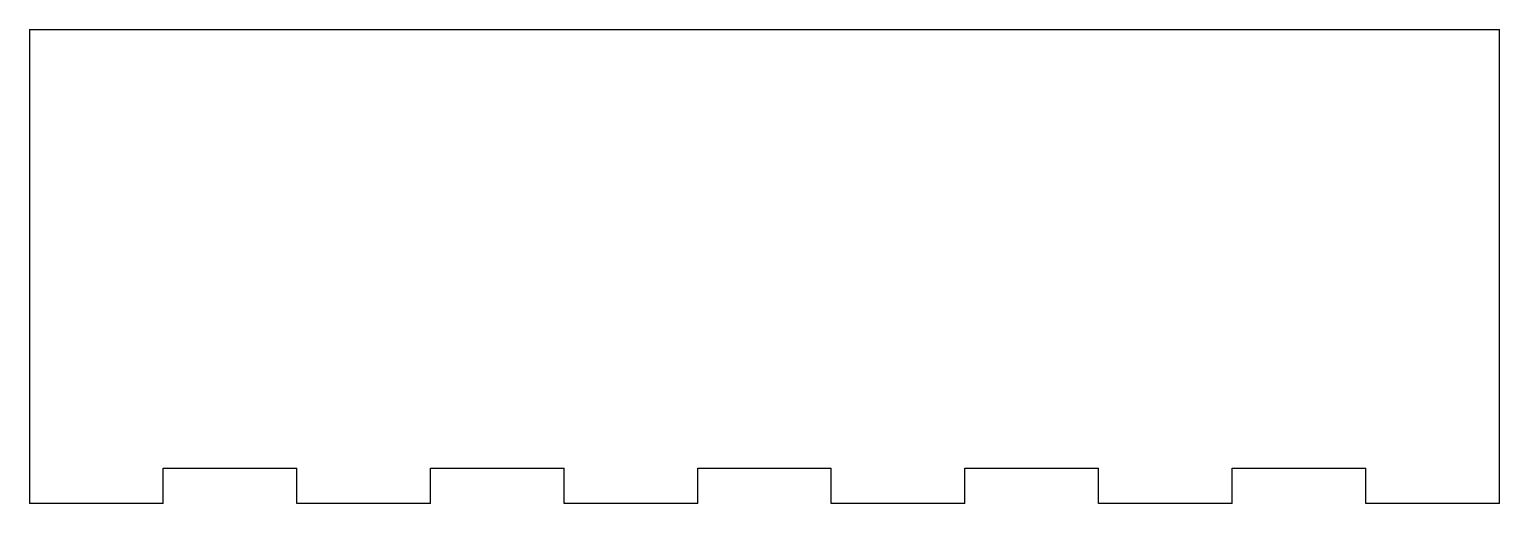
# Model space of a CAD drawing. Extents: x -1 to 198, y 113 to 298.
# Drawn here: x 14.5 to 197.9, y 113 to 172.2 of the extents above.
import ezdxf

# ---------------------------------------------------------------- set-up
doc = ezdxf.new("R2010")
doc.units = 0

msp = doc.modelspace()

# ---------------------------------------------------------------- linework, layer by layer
at = {"layer": 'VISIBLE'}
for p, q in [((14.4801, 172.198), (197.871, 172.198)), ((14.4801, 172.198), (14.4801, 113.032)), ((197.871, 113.032), (197.871, 172.198)), ((31.1519, 113.032), (31.1519, 117.467)), ((31.1519, 117.467), (47.824, 117.467)), ((47.824, 113.032), (47.824, 117.467)), ((64.4958, 113.032), (64.4958, 117.467)), ((64.4958, 117.467), (81.1678, 117.467)), ((81.1678, 113.032), (81.1678, 117.467)), ((97.8397, 113.032), (97.8397, 117.467)), ((97.8397, 117.467), (114.512, 117.467)), ((114.512, 113.032), (114.512, 117.467)), ((131.184, 113.032), (131.184, 117.467)), ((131.184, 117.467), (147.855, 117.467)), ((147.855, 113.032), (147.855, 117.467)), ((164.527, 113.032), (164.527, 117.467)), ((164.527, 117.467), (181.199, 117.467)), ((181.199, 113.032), (181.199, 117.467)), ((31.1519, 113.032), (14.4801, 113.032)), ((64.4958, 113.032), (47.824, 113.032)), ((97.8397, 113.032), (81.1678, 113.032)), ((131.184, 113.032), (114.512, 113.032)), ((164.527, 113.032), (147.855, 113.032)), ((197.871, 113.032), (181.199, 113.032))]:
    msp.add_line(p, q, dxfattribs=at)

doc.saveas('drawing.dxf')
